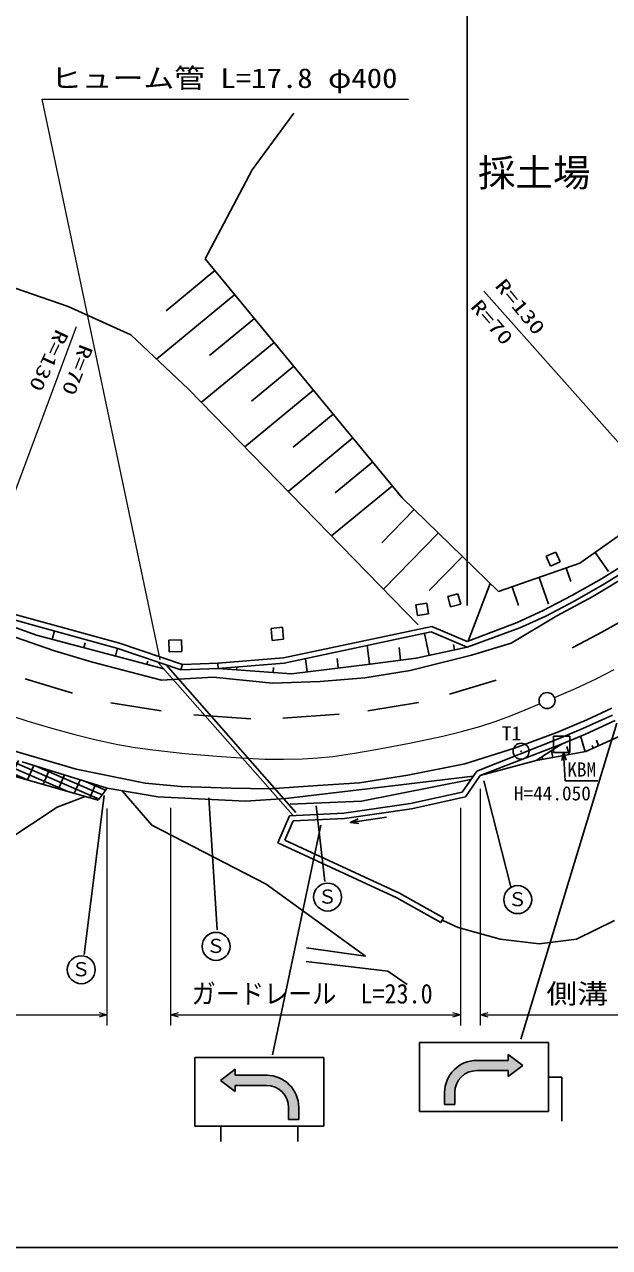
# Model space of a CAD drawing. Units: millimetres, scale not verified. Extents: x 40000 to 680000, y 20000 to 380000.
# Drawn here: x 209081 to 263664, y 205000 to 319014 of the extents above; entities that cross this region are included whole.
import ezdxf
from ezdxf.enums import TextEntityAlignment as Align

# ---------------------------------------------------------------- set-up
doc = ezdxf.new("R2010")
doc.units = ezdxf.units.MM
doc.header["$LTSCALE"] = 1000
doc.linetypes.add('CHAIN', pattern=[18.5, 12, -1.5, 3.5, -1.5])
for name, color, linetype, lineweight in [('M-BGD', 7, 'Continuous', 25), ('M-BMK', 2, 'CHAIN', 13), ('M-BMK-SRVR', 3, 'Continuous', 25), ('M-STR-HTXT', 7, 'Continuous', 13), ('M-STR-STRC', 7, 'Continuous', 25), ('M-TTL-BAND', 7, 'Continuous', 25)]:
    doc.layers.add(name, color=color, linetype=linetype, lineweight=lineweight)
doc.layers.add('M-BGD-HTXT', color=7, linetype='Continuous')
doc.styles.add('ＭＳ ゴシック', font='')
doc.styles.get('ＭＳ ゴシック').set_extended_font_data('MS Gothic')

msp = doc.modelspace()

# ---------------------------------------------------------------- hatches: boundary and pattern name
at = {"layer": 'M-BGD'}
h = msp.add_hatch(dxfattribs=at)
h.set_pattern_fill('USER', color=256, style=0, pattern_type=2)
h.set_pattern_definition([(156.6041, (196575, 253036), (-198.541, -458.892), []), (246.604, (196575, 253036), (2753.35, -1191.25), []), (246.604, (195397, 254090), (2753.35, -1191.25), [])])
h.paths.add_polyline_path([(215965, 246692), (208039, 248974), (196575, 253036), (169307, 264834), (168695, 267282), (183609, 261383), (193403, 256653), (204065, 252001), (208867, 250275), (216796, 247828)])
at = {"layer": 'M-STR-STRC'}
for points in [[(249228, 218331), (249228, 219445), (249267, 219843), (249487, 220444), (249724, 220783), (250245, 221218), (250665, 221403), (250940, 221469), (251281, 221498), (254193, 221498), (254193, 220945), (255563, 221973), (254193, 223001), (254193, 222448), (251281, 222448), (250495, 222344), (249912, 222119), (249249, 221657), (248997, 221396), (248602, 220803), (248365, 220164), (248311, 219890), (248278, 219445), (248278, 218331)], [(233719, 216944), (233719, 218058), (233680, 218455), (233460, 219056), (233223, 219396), (232702, 219830), (232282, 220016), (232007, 220082), (231666, 220110), (228754, 220110), (228754, 219557), (227384, 220585), (228754, 221614), (228754, 221061), (231666, 221061), (232452, 220956), (233034, 220731), (233698, 220269), (233950, 220008), (234345, 219416), (234582, 218777), (234636, 218502), (234669, 218058), (234669, 216944)]]:
    msp.add_hatch(color=256, dxfattribs=at).paths.add_polyline_path(points)

# ---------------------------------------------------------------- linework, layer by layer
at = {"layer": 'M-BGD'}
for p, q in [((234221, 310747), (230326, 305462)), ((230326, 305462), (225936, 297178)), ((225936, 297178), (244326, 274894)), ((203953, 295879), (213163, 292718)), ((226855, 296064), (222312, 292315)), ((228694, 293835), (221411, 287825)), ((213163, 292718), (218997, 290083)), ((230533, 291607), (226337, 288143)), ((218997, 290083), (224400, 285029)), ((232373, 289378), (225604, 283793)), ((234212, 287150), (230261, 283889)), ((224400, 285029), (245819, 263033)), ((236051, 284922), (229649, 279639)), ((237890, 282693), (234159, 279614)), ((239729, 280465), (233694, 275485)), ((241568, 278236), (238057, 275339)), ((243407, 276008), (237739, 271330)), ((244326, 274894), (253302, 266142)), ((245448, 273800), (242412, 270686)), ((260887, 268781), (266601, 272830)), ((247692, 271612), (242575, 266364)), ((249936, 269424), (246832, 266240)), ((257754, 269434), (258651, 269819)), ((258145, 268522), (257754, 269434)), ((258651, 269819), (259042, 268906)), ((262315, 269793), (263573, 268019)), ((265911, 269202), (262903, 267350)), ((253302, 266142), (260887, 268781)), ((259042, 268906), (258145, 268522)), ((259622, 268341), (260058, 267091)), ((266214, 268719), (263193, 266859)), ((252527, 266897), (250462, 261525)), ((257094, 267462), (257959, 264977)), ((262903, 267350), (260142, 265785)), ((263193, 266859), (260415, 265284)), ((262096, 265696), (265627, 267804)), ((248573, 265693), (249519, 265948)), ((248835, 264718), (248573, 265693)), ((249519, 265948), (249781, 264973)), ((254566, 266582), (255168, 264850)), ((260142, 265785), (257464, 264378)), ((258738, 263875), (262096, 265696)), ((204972, 264911), (209801, 263574)), ((245599, 264916), (246618, 265062)), ((245742, 263918), (245599, 264916)), ((246618, 265062), (246761, 264063)), ((249781, 264973), (248835, 264718)), ((260415, 265284), (257714, 263865)), ((204551, 264104), (210202, 262072)), ((204807, 264438), (209668, 263092)), ((209801, 263574), (217952, 261326)), ((246761, 264063), (245742, 263918)), ((254494, 261329), (258738, 263875)), ((257464, 264378), (255048, 263280)), ((257714, 263865), (255284, 262761)), ((209668, 263092), (217805, 260848)), ((211674, 261684), (211884, 262481)), ((232088, 262712), (233144, 262821)), ((232205, 261589), (232088, 262712)), ((233144, 262821), (233260, 261698)), ((233238, 259960), (247084, 262903)), ((233310, 259464), (247034, 262381)), ((246821, 260203), (246387, 262244)), ((247034, 262381), (250384, 260960)), ((247084, 262903), (250394, 261499)), ((250384, 260960), (255284, 262761)), ((250394, 261499), (255048, 263280)), ((264569, 263275), (262612, 262176)), ((208217, 261889), (211881, 260639)), ((210202, 262072), (222074, 258948)), ((214620, 260909), (214740, 261366)), ((217952, 261326), (223836, 259340)), ((222539, 261621), (223745, 261655)), ((222570, 260521), (222539, 261621)), ((223745, 261655), (223776, 260556)), ((233260, 261698), (232205, 261589)), ((241266, 259405), (241053, 261110)), ((249197, 260708), (249091, 261206)), ((250787, 260208), (254494, 261329)), ((262612, 262176), (260171, 260902)), ((211881, 260639), (215416, 259561)), ((217566, 260134), (217757, 260861)), ((217805, 260848), (223676, 258866)), ((223776, 260556), (222570, 260521)), ((227115, 259477), (233238, 259960)), ((244177, 259769), (244031, 260941)), ((245053, 258785), (250787, 260208)), ((245633, 259951), (250384, 260960)), ((215416, 259561), (221871, 257880)), ((220512, 259359), (220595, 259676)), ((221497, 259602), (234108, 245296)), ((222256, 259346), (234408, 245561)), ((223676, 258866), (223836, 259340)), ((227154, 258978), (223676, 258866)), ((223836, 259340), (227115, 259477)), ((227115, 259477), (227154, 258978)), ((227154, 258978), (233310, 259464)), ((227154, 258978), (233988, 258495)), ((228863, 258858), (228881, 259115)), ((232279, 258616), (232312, 259079)), ((233988, 258495), (241339, 259369)), ((235443, 258677), (235292, 259886)), ((238355, 259041), (238245, 259915)), ((241339, 259369), (245633, 259951)), ((209159, 258020), (213563, 256690)), ((221871, 257880), (226700, 258182)), ((226700, 258182), (232218, 257622)), ((232218, 257622), (236658, 257751)), ((236658, 257751), (240828, 258096)), ((240828, 258096), (245053, 258785)), ((248742, 256571), (253076, 257878)), ((217128, 255791), (221829, 255034)), ((241105, 255034), (245829, 255814)), ((224880, 254667), (230200, 254300)), ((233182, 254346), (238456, 254713)), ((261183, 253379), (263942, 254641)), ((261439, 251225), (268200, 254309)), ((261555, 254200), (263891, 255277)), ((258738, 253004), (261555, 254200)), ((258964, 252445), (261183, 253379)), ((261413, 252857), (264190, 254128)), ((258964, 252445), (251268, 249422)), ((258738, 253004), (254796, 251536)), ((259185, 251919), (261413, 252857)), ((261398, 251218), (260945, 252686)), ((262644, 251775), (262459, 252301)), ((213916, 249591), (206811, 251685)), ((254796, 251536), (250160, 250077)), ((259185, 251919), (251589, 249007)), ((259197, 251909), (256820, 250415)), ((256820, 250415), (261439, 251225)), ((258372, 250688), (258236, 251305)), ((259885, 250953), (259689, 251695)), ((261515, 251260), (261502, 251302)), ((261629, 251312), (261602, 251397)), ((262137, 251543), (262048, 251808)), ((216796, 247828), (208867, 250275)), ((250160, 250077), (244850, 249030)), ((256820, 250415), (251589, 249007)), ((257424, 250521), (257392, 250677)), ((208039, 248974), (215965, 246692)), ((220334, 248282), (213916, 249591)), ((244850, 249030), (240325, 248320)), ((240538, 246609), (250730, 248640)), ((250936, 248940), (241319, 247780)), ((251268, 249422), (249918, 247459)), ((251589, 249007), (250218, 247014)), ((215965, 246692), (216796, 247828)), ((221525, 247000), (216796, 247828)), ((220962, 244362), (218187, 247585)), ((223699, 247983), (220334, 248282)), ((228374, 247834), (223699, 247983)), ((231964, 247759), (228374, 247834)), ((236436, 248058), (231964, 247759)), ((241319, 247780), (233469, 246853)), ((240325, 248320), (236436, 248058)), ((249918, 247459), (245100, 246396)), ((214757, 247040), (212123, 246043)), ((229716, 246609), (221525, 247000)), ((233469, 246853), (229716, 246609)), ((233860, 246317), (240538, 246609)), ((245100, 246396), (238883, 245496)), ((250218, 247014), (245189, 245904)), ((212123, 246043), (207257, 242831)), ((233812, 245251), (232708, 242715)), ((238883, 245496), (233812, 245251)), ((245189, 245904), (238931, 244998)), ((231619, 238872), (220962, 244362)), ((234147, 244767), (233362, 242965)), ((238931, 244998), (234147, 244767)), ((239497, 244632), (242850, 245123)), ((233362, 242965), (244059, 238044)), ((232708, 242715), (243832, 237598)), ((240892, 232160), (231619, 238872)), ((243832, 237598), (247921, 235308)), ((244059, 238044), (248166, 235745)), ((247921, 235308), (248166, 235745)), ((249537, 234833), (248046, 235530)), ((264111, 235482), (260566, 233752)), ((253475, 233752), (249537, 234833)), ((257107, 233320), (253475, 233752)), ((260566, 233752), (257107, 233320)), ((235402, 232933), (240892, 232160)), ((235361, 231672), (242967, 230777)), ((242967, 230777), (244797, 229517))]:
    msp.add_line(p, q, dxfattribs=at)
msp.add_lwpolyline([(240270, 244528), (239497, 244632), (240208, 244953)], dxfattribs=at)
at = {"layer": 'M-BMK'}
for points in [[(258521, 256283), (260487, 257120), (262428, 258012), (264108, 258873)], [(258521, 256283), (260487, 257120), (262428, 258012), (264108, 258873)], [(258521, 256283), (260487, 257120), (262428, 258012), (264108, 258873)], [(207977, 254548), (209290, 254103), (211524, 253443), (213787, 252838), (215787, 252342), (217799, 251905), (219422, 251617), (221055, 251389), (224038, 251062), (227036, 250794), (229260, 250636), (231499, 250537), (233250, 250516), (235009, 250555), (236435, 250641), (237865, 250787), (239862, 251077), (241862, 251428), (244994, 252022), (248110, 252675), (249838, 253097), (251561, 253579), (253008, 254043), (254433, 254564), (255792, 255116), (257142, 255692)], [(207977, 254548), (209290, 254103), (211524, 253443), (213787, 252838), (215787, 252342), (217799, 251905), (219422, 251617), (221055, 251389), (224038, 251062), (227036, 250794), (229260, 250636), (231499, 250537), (233250, 250516), (235009, 250555), (236435, 250641), (237865, 250787), (239862, 251077), (241862, 251428), (244994, 252022), (248110, 252675), (249838, 253097), (251561, 253579), (253008, 254043), (254433, 254564), (255792, 255116), (257142, 255692)], [(207977, 254548), (209290, 254103), (211524, 253443), (213787, 252838), (215787, 252342), (217799, 251905), (219422, 251617), (221055, 251389), (224038, 251062), (227036, 250794), (229260, 250636), (231499, 250537), (233250, 250516), (235009, 250555), (236435, 250641), (237865, 250787), (239862, 251077), (241862, 251428), (244994, 252022), (248110, 252675), (249838, 253097), (251561, 253579), (253008, 254043), (254433, 254564), (255792, 255116), (257142, 255692)], [(207977, 254548), (209290, 254103), (211524, 253443), (213787, 252838), (215787, 252342), (217799, 251905), (219422, 251617), (221055, 251389), (224038, 251062), (227036, 250794), (229260, 250636), (231499, 250537), (233250, 250516), (235009, 250555), (236435, 250641), (237865, 250787), (239862, 251077), (241862, 251428), (244994, 252022), (248110, 252675), (249838, 253097), (251561, 253579), (253008, 254043), (254433, 254564), (255792, 255116), (257142, 255692)]]:
    msp.add_lwpolyline(points, dxfattribs=at)
at = {"layer": 'M-BMK-SRVR'}
for p, q in [((259376, 251163), (259523, 248509)), ((259523, 248509), (262567, 248509))]:
    msp.add_line(p, q, dxfattribs=at)
msp.add_lwpolyline([(258447, 251159), (258447, 252659), (259947, 252659), (259947, 251159)], close=True, dxfattribs=at)
msp.add_lwpolyline([(259202, 250402), (259376, 251163), (259631, 250426)], dxfattribs=at)
for centre, radius in [((257831, 255988), 746), ((255411, 251265), 746), ((255411, 251265), 22.5), ((259197, 251909), 22.5)]:
    msp.add_circle(centre, radius, dxfattribs=at)
at = {"layer": 'M-STR-HTXT'}
for p, q in [((221732, 259798), (210736, 312056)), ((210736, 312056), (244924, 312056)), ((276182, 266896), (251941, 294149)), ((213915, 290830), (201466, 257451)), ((251589, 247769), (251589, 225700)), ((216796, 225700), (216796, 245914)), ((222701, 245997), (222701, 225700)), ((249776, 225700), (249776, 245997)), ((168695, 226700), (216796, 226700)), ((222701, 226700), (249776, 226700)), ((251589, 226700), (279247, 226700))]:
    msp.add_line(p, q, dxfattribs=at)
for points in [[(216046, 226916), (216796, 226700), (216046, 226486)], [(223451, 226484), (222701, 226700), (223451, 226914)], [(249026, 226916), (249776, 226700), (249026, 226486)], [(252339, 226484), (251589, 226700), (252339, 226914)]]:
    msp.add_lwpolyline(points, dxfattribs=at)
at = {"layer": 'M-STR-STRC'}
for p, q in [((250384, 264850), (250384, 332317)), ((264334, 253887), (255381, 224439)), ((251926, 248511), (254470, 238626)), ((216531, 247130), (214641, 232303)), ((227069, 234629), (226270, 246912)), ((236300, 246185), (237099, 239135)), ((236736, 244368), (232221, 222973)), ((257958, 224098), (245946, 224098)), ((245946, 224098), (245946, 217692)), ((257958, 217692), (257958, 224098)), ((224989, 222710), (237001, 222710)), ((224989, 216304), (224989, 222710)), ((237001, 222710), (237001, 216304)), ((251193, 222448), (254193, 222448)), ((254193, 223001), (255563, 221973)), ((254193, 223001), (254193, 222448)), ((228754, 221614), (227384, 220585)), ((228754, 221614), (228754, 221061)), ((254193, 221498), (251281, 221498)), ((254193, 220945), (255563, 221973)), ((254193, 221498), (254193, 220945)), ((228754, 219557), (227384, 220585)), ((231754, 221061), (228754, 221061)), ((228754, 220110), (231666, 220110)), ((228754, 220110), (228754, 219557)), ((259218, 220895), (257958, 220895)), ((259218, 220895), (259218, 216771)), ((248278, 218331), (248278, 219445)), ((249228, 218331), (249228, 219445)), ((233719, 216944), (233719, 218058)), ((234669, 216944), (234669, 218058)), ((249228, 218331), (248278, 218331)), ((233719, 216944), (234669, 216944)), ((245946, 217692), (257958, 217692)), ((237001, 216304), (224989, 216304)), ((227391, 216304), (227391, 214890)), ((234598, 216304), (234598, 214890))]:
    msp.add_line(p, q, dxfattribs=at)
for centre in [(237359, 237672), (255097, 237430), (226958, 233076), (214380, 230899)]:
    msp.add_circle(centre, 1304, dxfattribs=at)
for centre, radius, start, end in [((251281, 219445), 3003, 90, 180), ((251281, 219445), 2052, 90, 180), ((231666, 218058), 3003, 0, 90), ((231666, 218058), 2052, 0, 90)]:
    msp.add_arc(centre, radius, start, end, dxfattribs=at)
at = {"layer": 'M-TTL-BAND'}
msp.add_line((40000, 205000), (579000, 205000), dxfattribs=at)

# ---------------------------------------------------------------- texts
at = {"layer": 'M-BGD-HTXT', "style": 'ＭＳ ゴシック'}
msp.add_text('採土場', height=2566, dxfattribs=at).set_placement((251390, 303138), align=Align.BOTTOM_LEFT)
at = {"layer": 'M-BMK-SRVR', "style": 'ＭＳ ゴシック'}
for s, p in [('T1', (253622, 251875)), ('KBM', (259721, 248509)), ('H=44.050', (254737, 246286))]:
    msp.add_text(s, height=1320, dxfattribs=at).set_placement(p, align=Align.BOTTOM_LEFT)
at = {"layer": 'M-STR-HTXT', "style": 'ＭＳ ゴシック'}
for s, width, p in [('ヒューム管 L=17.8 φ400', 1.15, (211551, 312546)), ('ガードレール\u3000L=23.0', 0.9, (224678, 227200)), ('側溝\u3000L=31.0', 1.15, (257776, 227200))]:
    msp.add_text(s, height=1833, dxfattribs=dict(at, width=width)).set_placement(p, align=Align.BOTTOM_LEFT)
at = {"layer": 'M-STR-HTXT', "style": 'ＭＳ ゴシック', "width": 1.35}
for s, rotation, p in [('R=130', 309.3, (252595, 294373)), ('R=70', 310.7, (250318, 292407)), ('R=130', 244.7, (211697, 290868)), ('R=70', 248.9, (213912, 289444))]:
    msp.add_text(s, height=1320, rotation=rotation, dxfattribs=at).set_placement(p, align=Align.BOTTOM_LEFT)
at = {"layer": 'M-STR-STRC', "style": 'ＭＳ ゴシック'}
for p in [(236432, 236661), (254170, 236419), (226031, 232065), (213453, 229888)]:
    msp.add_text('Ｓ', height=1320, dxfattribs=at).set_placement(p, align=Align.BOTTOM_LEFT)

doc.saveas('drawing.dxf')
